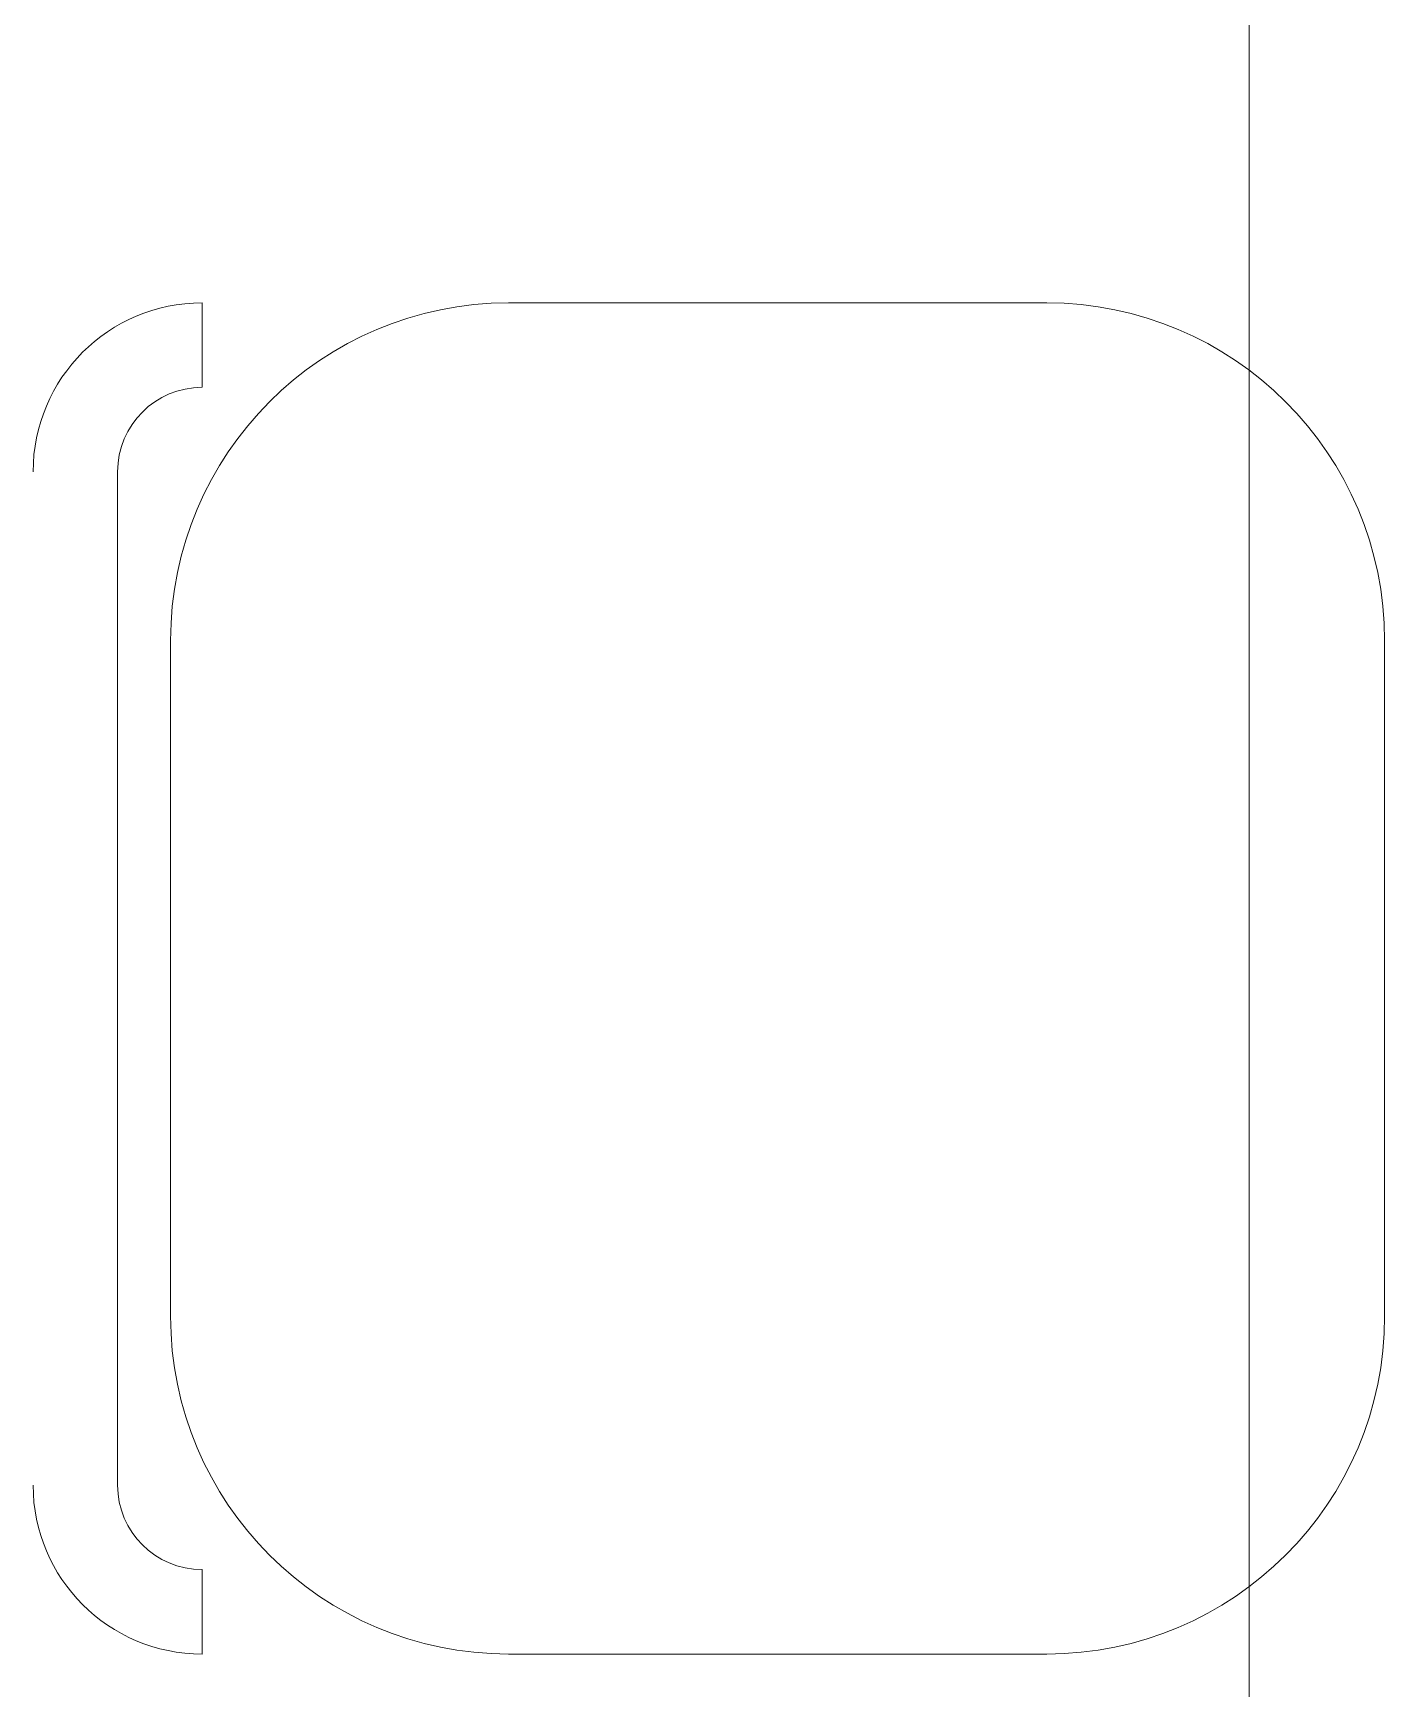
# Model space of a CAD drawing. Header units: metres. Extents: x -17 to 101, y 0 to 79.
# Drawn here: x 10.283 to 10.734, y 23.789 to 24.34 of the extents above; entities that cross this region are included whole.
import ezdxf

# ---------------------------------------------------------------- set-up
doc = ezdxf.new("R2010")
doc.units = ezdxf.units.M
doc.layers.add('Cotas varias El', color=253, linetype='Continuous', lineweight=13)

msp = doc.modelspace()

# ---------------------------------------------------------------- linework, layer by layer
at = {"layer": 'Cotas varias El', "linetype": 'ByBlock'}
for p, q in [((10.33877, 24.25033), (10.33877, 24.22221)), ((10.62002, 24.25033), (10.44079, 24.25033)), ((10.31065, 23.85658), (10.31065, 24.19408)), ((10.32829, 24.13783), (10.32829, 23.91283)), ((10.73252, 23.91283), (10.73252, 24.13783)), ((10.33877, 23.80033), (10.33877, 23.82846)), ((10.62002, 23.80033), (10.44079, 23.80033))]:
    msp.add_line(p, q, dxfattribs=at)
at = {"layer": 'Cotas varias El'}
msp.add_lwpolyline([(10.68739, 23.29394), (10.68739, 24.79394), (11.28739, 24.79394), (11.28739, 23.29394), (10.68739, 23.29394)], dxfattribs=at)
at = {"layer": 'Cotas varias El', "linetype": 'ByBlock'}
for centre, radius, start, end in [((10.33877, 24.19408), 0.05625, 90, 180), ((10.44079, 24.13783), 0.1125, 90, 180), ((10.62002, 24.13783), 0.1125, 0, 90), ((10.33877, 24.19408), 0.02812, 90, 180), ((10.44079, 23.91283), 0.1125, 180, 270), ((10.62002, 23.91283), 0.1125, 270, 0), ((10.33877, 23.85658), 0.05625, 180, 270), ((10.33877, 23.85658), 0.02812, 180, 270)]:
    msp.add_arc(centre, radius, start, end, dxfattribs=at)

doc.saveas('drawing.dxf')
